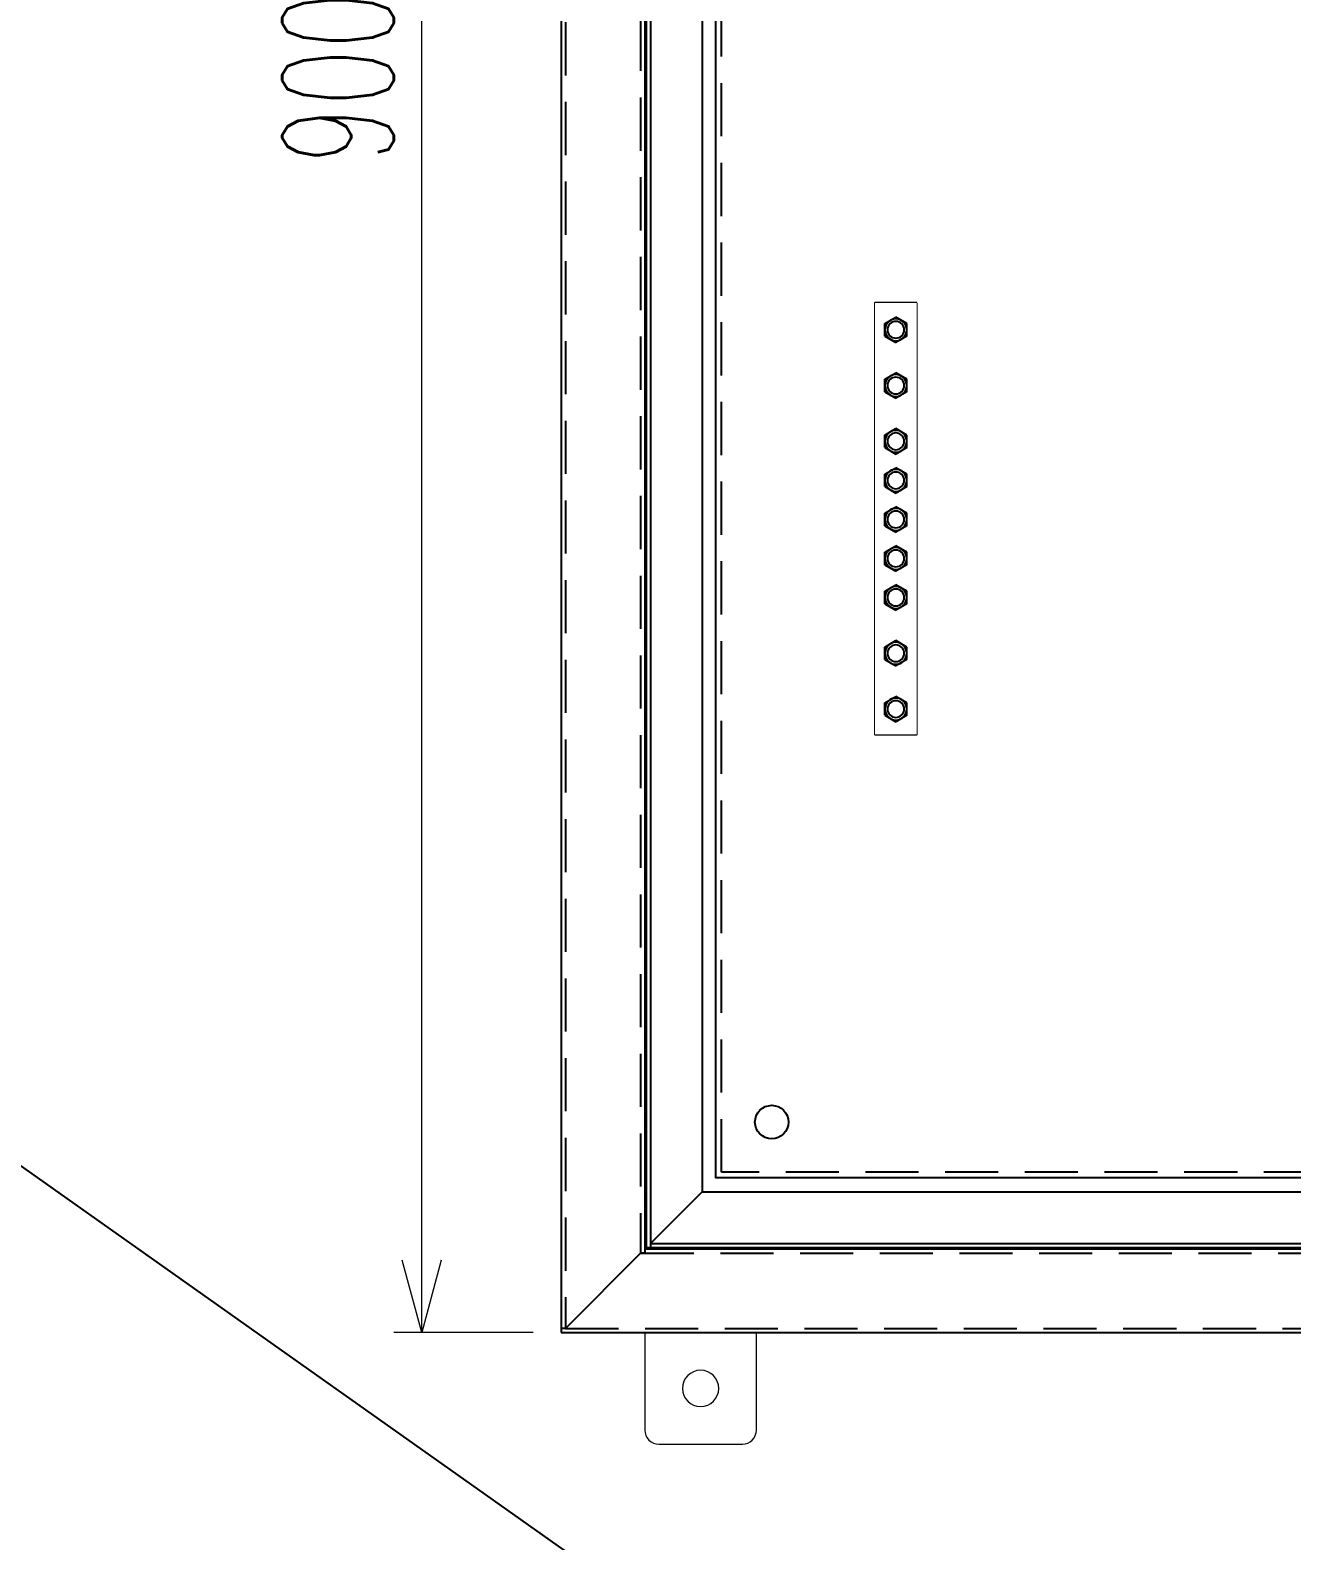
# Model space of a CAD drawing. Header units: millimetres. Extents: x -208796 to -83323, y 30910 to 103951.
# Drawn here: x -110973 to -110521, y 32545 to 33087 of the extents above; entities that cross this region are included whole.
import ezdxf

# ---------------------------------------------------------------- set-up
doc = ezdxf.new("R2010")
doc.units = ezdxf.units.MM
doc.header["$LTSCALE"] = 3
doc.set_wipeout_variables(frame=1)
doc.linetypes.add('HIDDEN', pattern=[9.525, 6.35, -3.175])
doc.layers.add('0 TĂNG CỨNG', color=7, linetype='Continuous', lineweight=15)
doc.layers.add('@.VISIBLE', color=7, linetype='Continuous')
doc.styles.add('Ann_w01', font='romans.shx', dxfattribs={"width": 0.6, "bigfont": 'chineset.shx'})
doc.dimstyles.new('Dim 01_SC20', dxfattribs={"dimscale": 20, "dimtxt": 2, "dimasz": 1.3, "dimexe": 0.5, "dimexo": 0.5, "dimgap": 0.5, "dimtad": 1, "dimdec": 1, "dimzin": 12, "dimdsep": 46, "dimtxsty": 'Ann_w01', "dimblk": 'OPEN30', "dimcen": 1.5, "dimclrd": 6, "dimclre": 6, "dimclrt": 3, "dimadec": 1, "dimazin": 3, "dimtm": 1e-09, "dimtfac": 1, "dimtdec": 1, "dimtix": 1, "dimtmove": 0, "dimatfit": 3, "dimldrblk": 'OPEN30', "dimfxl": 0, "dimtolj": 1, "dimlwd": 20, "dimlwe": 20, "dimarcsym": 0})

# ---------------------------------------------------------------- blocks, each defined once
blk = doc.blocks.new('tai treo')
at = {"layer": '0 TĂNG CỨNG'}
blk.add_lwpolyline([(20, -20), (-20, -20), (-20, 15, -0.414214), (-15, 20), (15, 20, -0.414214), (20, 15)], format="xyb", close=True, dxfattribs=at)
blk.add_circle((0, 0), 6.5, dxfattribs=at)
blk = doc.blocks.new('_Open30')
at = {"color": 0, "linetype": 'ByBlock', "lineweight": -2}
for p, q in [((-1, 0.268), (0, 0)), ((0, 0), (-1, -0.268)), ((0, 0), (-1, 0))]:
    blk.add_line(p, q, dxfattribs=at)
blk = doc.blocks.new('*D194')
at = {"layer": '@.VISIBLE', "color": 6, "lineweight": 20}
for p, q in [((3044.75, 2802.66), (2994.75, 2802.66)), ((3004.75, 1928.66), (3004.75, 2776.66)), ((3044.75, 1902.66), (2994.75, 1902.66))]:
    blk.add_line(p, q, dxfattribs=at)
at = {"layer": 'Defpoints', "color": 0}
for p in [(3004.75, 2802.66), (3054.75, 2802.66), (3054.75, 1902.66)]:
    blk.add_point(p, dxfattribs=at)
at = {"layer": '@.VISIBLE', "color": 6, "lineweight": 20, "xscale": 26, "yscale": 26, "zscale": 26}
for p, rotation in [((3004.75, 2802.66), 90), ((3004.75, 1902.66), 270)]:
    blk.add_blockref('_Open30', p, dxfattribs=dict(at, rotation=rotation))
at = {"layer": '@.VISIBLE', "color": 3, "insert": (2974.75, 2352.66), "char_height": 40, "attachment_point": 5, "rotation": 90, "style": 'Ann_w01'}
blk.add_mtext('\\A1;900', dxfattribs=at)
blk = doc.blocks.new('Hex Head Screw - 10 mm top')
at = {"color": 0, "linetype": 'Continuous'}
for p, q in [((-7.9, 4.5), (0, 9.1)), ((-7.9, -4.5), (-7.9, 4.5)), ((7.9, 4.5), (0, 9.1)), ((7.9, -4.5), (7.9, 4.5)), ((-7.9, -4.5), (0, -9.1)), ((7.9, -4.5), (0, -9.1))]:
    blk.add_line(p, q, dxfattribs=at)
blk.add_circle((0, 0), 7.87, dxfattribs=at)
blk = doc.blocks.new('Nut')
blk.add_circle((0, 0), 3)
at = {"xscale": 0.5, "yscale": 0.5, "zscale": 0.5}
blk.add_blockref('Hex Head Screw - 10 mm top', (0, 0), dxfattribs=at)
blk = doc.blocks.new('*U220')
at = {"color": 7}
blk.add_lwpolyline([(154.76, 7.5), (154.76, -7.5), (0, -7.5), (0, 7.5)], close=True, dxfattribs=at)
blk.add_wipeout([(154.76, 7.5), (154.76, -7.5), (0, -7.5), (0, 7.5)], dxfattribs=at)
at = {"rotation": 270}
for p in [(9.1, 0), (29.1, 0), (49.1, 0), (63.1, 0), (77.1, 0), (91.1, 0), (105.1, 0), (125.1, 0), (145.1, 0)]:
    blk.add_blockref('Nut', p, dxfattribs=at)
blk = doc.blocks.new('*U184')
at = {"layer": '@.VISIBLE'}
for points in [[(3054.75, 1902.66), (3754.75, 1902.66), (3754.75, 2802.66), (3054.75, 2802.66)], [(3084.75, 1932.66), (3724.75, 1932.66), (3724.75, 2772.66), (3084.75, 2772.66)]]:
    blk.add_lwpolyline(points, close=True, dxfattribs=at)
at = {"layer": '@.VISIBLE', "linetype": 'HIDDEN'}
for points in [[(3056.25, 1904.16), (3753.25, 1904.16), (3753.25, 2801.16), (3056.25, 2801.16)], [(3083.25, 1931.16), (3726.25, 1931.16), (3726.25, 2774.16), (3083.25, 2774.16)]]:
    blk.add_lwpolyline(points, close=True, dxfattribs=at)
at = {"layer": '@.VISIBLE', "color": 6}
for points in [[(3085.25, 1933.16), (3724.25, 1933.16), (3724.25, 2772.16), (3085.25, 2772.16)], [(3086.75, 1934.66), (3722.75, 1934.66), (3722.75, 2770.66), (3086.75, 2770.66)], [(3105.25, 1953.16), (3704.25, 1953.16), (3704.25, 2752.16), (3105.25, 2752.16)]]:
    blk.add_lwpolyline(points, close=True, dxfattribs=at)
at = {"layer": '@.VISIBLE', "color": 151}
blk.add_lwpolyline([(3110.25, 2747.16), (3699.25, 2747.16), (3699.25, 1958.16), (3110.25, 1958.16)], close=True, dxfattribs=at)
at = {"layer": '@.VISIBLE', "color": 151, "linetype": 'HIDDEN'}
blk.add_lwpolyline([(3112.25, 2745.16), (3697.25, 2745.16), (3697.25, 1960.16), (3112.25, 1960.16)], close=True, dxfattribs=at)
at = {"layer": '@.VISIBLE', "color": 6}
blk.add_lwpolyline([(3105.25, 1953.16), (3086.75, 1934.66), (3086.75, 1933.16)], dxfattribs=at)
at = {"layer": '@.VISIBLE'}
blk.add_lwpolyline([(3084.75, 1932.66), (3084.75, 1931.16), (3083.25, 1931.16), (3056.25, 1904.16), (3054.75, 1904.16)], dxfattribs=at)
at = {"layer": '@.VISIBLE', "color": 151}
blk.add_circle((3130.25, 1978.16), 6, dxfattribs=at)
at = {"xscale": -1, "rotation": 180}
blk.add_blockref('tai treo', (3104.75, 1882.66), dxfattribs=at)
at = {"layer": '@.VISIBLE'}
dim = blk.add_linear_dim(base=(3004.75, 2802.66), p1=(3054.75, 1902.66), p2=(3054.75, 2802.66), angle=90, dimstyle='Dim 01_SC20', dxfattribs=at)
dim.commit()
dim.dimension.update_dxf_attribs({"geometry": '*D194', "text_midpoint": (2974.75, 2352.66)})

msp = doc.modelspace()

# ---------------------------------------------------------------- block references
at = {"layer": '@.VISIBLE'}
msp.add_blockref('*U184', (-113837.54, 30716.96), dxfattribs=at)

# ---------------------------------------------------------------- next in the draw order: block references
at = {"xscale": -1, "rotation": 270}
msp.add_blockref('*U220', (-110662.79, 32834.12), dxfattribs=at)

# ---------------------------------------------------------------- next in the draw order: linework, layer by layer
msp.add_line((-113374.41, 34374.83), (-108473.91, 30909.83))

doc.saveas('drawing.dxf')
